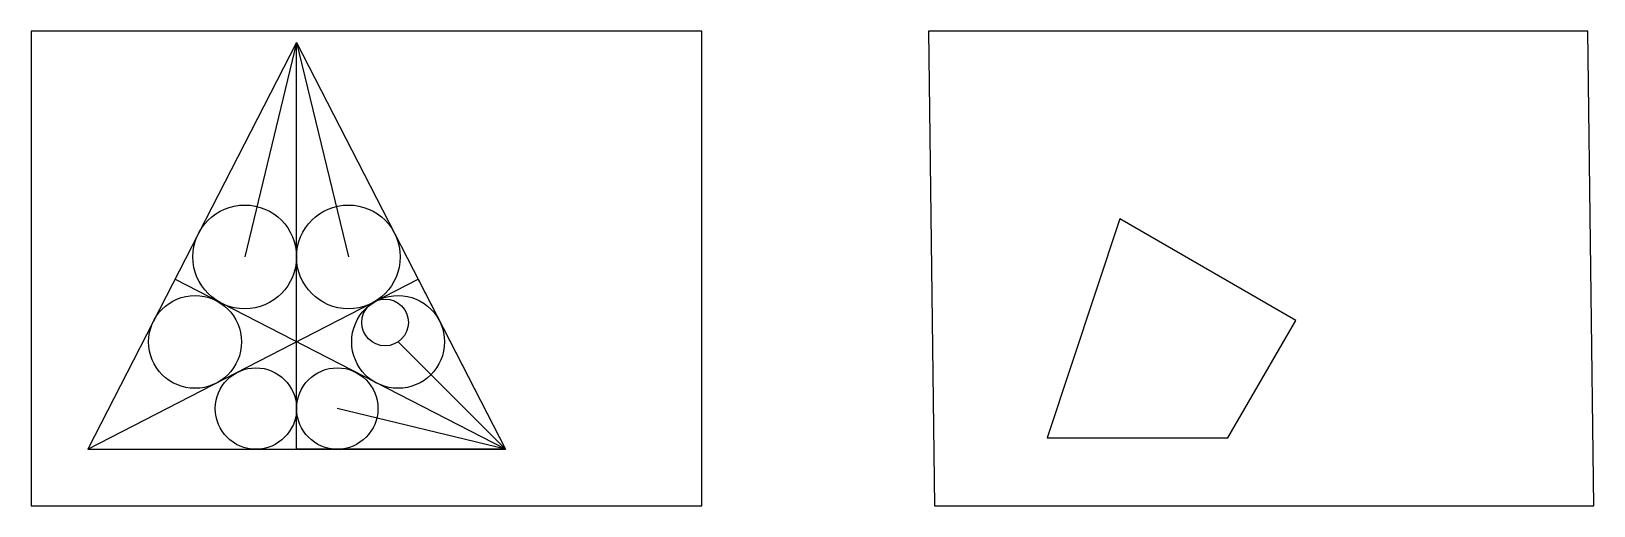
# Model space of a CAD drawing. Header units: millimetres. Extents: x 0 to 692, y 0 to 210.
import ezdxf

# ---------------------------------------------------------------- set-up
doc = ezdxf.new("R2010")
doc.units = ezdxf.units.MM

msp = doc.modelspace()

# ---------------------------------------------------------------- linework, layer by layer
for p, q in [((689.38, 209.98), (397.38, 210)), ((397.38, 210), (400, 0)), ((692, 0), (689.38, 209.98)), ((117.5, 205), (25, 25)), ((117.5, 205), (94.55, 110.13)), ((117.5, 25), (117.5, 205)), ((117.5, 205), (117.5, 205)), ((117.5, 205), (210, 25)), ((117.5, 205), (140.45, 110.13)), ((482.06, 126.96), (450, 30)), ((560, 81.96), (482.06, 126.96)), ((25, 25), (171.35, 100.21)), ((210, 25), (63.65, 100.21)), ((171.35, 100.21), (210, 25)), ((530, 30), (560, 81.96)), ((210, 25), (162.47, 72.53)), ((210, 25), (135.52, 43.02)), ((450, 30), (530, 30)), ((25, 25), (210, 25)), ((25, 25), (25, 25)), ((25, 25), (25, 25)), ((210, 25), (117.5, 25)), ((400, 0), (692, 0))]:
    msp.add_line(p, q)
msp.add_lwpolyline([(0, 0), (297, 0), (297, 210), (0, 210)], close=True)
for centre, radius in [((94.55, 110.13), 22.95), ((140.45, 110.13), 22.95), ((72.53, 72.53), 20.55), ((162.47, 72.53), 20.55), ((156.7, 81.13), 10.35), ((99.48, 43.02), 18.02), ((135.52, 43.02), 18.02)]:
    msp.add_circle(centre, radius)

doc.saveas('drawing.dxf')
